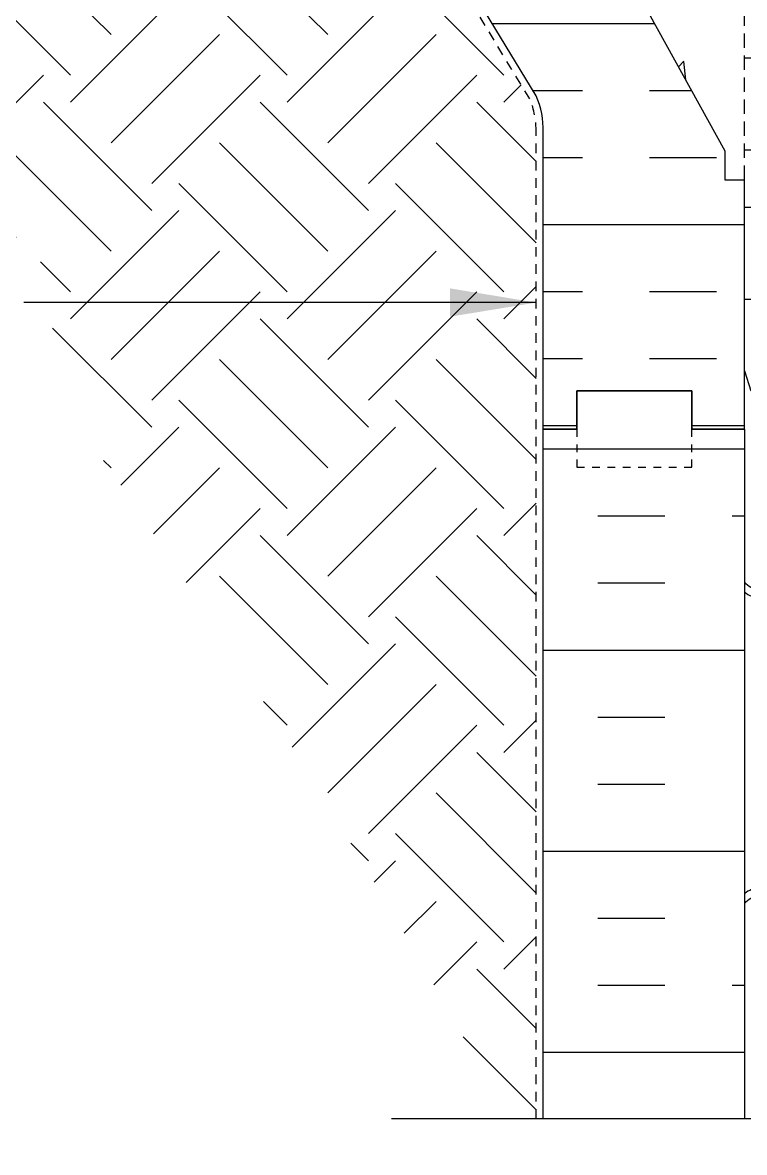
# Model space of a CAD drawing. Header units: inches. Extents: x 253.5 to 310.8, y 123.3 to 207.1.
# Drawn here: x 266.06 to 275.48, y 151.66 to 166.4 of the extents above; entities that cross this region are included whole.
import ezdxf

# ---------------------------------------------------------------- set-up
doc = ezdxf.new("R2010")
doc.units = ezdxf.units.IN
doc.header["$LTSCALE"] = 0.5
doc.header["$MEASUREMENT"] = 0
doc.linetypes.add('DASHED2', pattern=[0.375, 0.25, -0.125])
doc.linetypes.add('HIDDEN2', pattern=[0.1875, 0.125, -0.0625])
for name, color, linetype in [('HATCH', 12, 'Continuous'), ('Hidden2', 12, 'HIDDEN2'), ('line25', 2, 'Continuous'), ('LINE50', 5, 'Continuous'), ('LINE9', 9, 'Continuous'), ('TEXT', 4, 'Continuous'), ('Web_Edge', 9, 'Continuous')]:
    doc.layers.add(name, color=color, linetype=linetype)
doc.styles.add('DIM', font='romans.shx', dxfattribs={"width": 0.7})
doc.dimstyles.new('ext_12', dxfattribs={"dimscale": 12, "dimtxt": 0.075, "dimasz": 0.09375, "dimexe": 0.09375, "dimexo": 0.0625, "dimgap": 0.0625, "dimtad": 1, "dimdec": 1, "dimzin": 2, "dimdsep": 46, "dimlunit": 4, "dimtxsty": 'DIM', "dimcen": 0.09, "dimdle": 0.09375, "dimclrt": 4, "dimadec": 0, "dimazin": 0, "dimtfac": 1, "dimtdec": 1, "dimtmove": 2, "dimatfit": 3, "dimfxl": 1, "dimfrac": 2, "dimtolj": 1, "dimtzin": 0, "dimarcsym": 0})
pattern_1 = [(49.99999999999999, (0, 0), (3.586300913003767, -0.3137606749129755), [0.375, -4.125]), (355, (0, 0), (-0.693756668065, 3.760960668500059), [0.3, -3.3]), (100.45144446, (0.298858405, -0.02614672), (2.89254423363556, 3.447199954843147), [0.3187009599999999, -3.505710559999999]), (46.18420000000001, (0, 1), (5.336206653357862, -0.8275964039653827), [0.5625, -6.1875]), (96.63563549, (0.444683725, 0.931033465), (4.673309728371142, 4.870593003872752), [0.47805171, -5.258568799999999]), (351.1841639899999, (0, 1), (4.673309725273866, 4.870593001349951), [0.45, -4.950000005]), (21, (0.5, 0.75), (2.984535260592308, -2.013094453326694), [0.375, -4.125]), (326.0000000000001, (0.5, 0.75), (1.216576659607909, 3.625750225234265), [0.3, -3.3]), (71.45144474, (0.74871127, 0.58224213), (4.201111883649856, 1.612655764031769), [0.31870095, -3.50571056]), (37.50000000000001, (0, 0), (0.06079927658645334, 1.664469269156557), [0, -3.26, 0, -3.35, 0, -3.3125]), (7.499999999999999, (0, 0), (1.315347687210743, 1.972058559411801), [0, -1.91, 0, -3.185, 0, -1.2625]), (327.5, (-1.115, 0), (2.669112180862045, -0.1127743586718988), [0, -1.25, 0, -3.9, 0, -5.175]), (317.5, (-1.615, 0), (2.915930846711931, 0.5005249116615886), [0, -1.625, 0, -2.59, 0, -3.675])]

msp = doc.modelspace()

# ---------------------------------------------------------------- hatches: boundary and pattern name
at = {"layer": 'HATCH'}
h = msp.add_hatch(dxfattribs=at)
h.set_pattern_fill('AR-CONC', color=256, scale=0.5)
h.set_pattern_definition(pattern_1)
h.paths.add_polyline_path([(285.4849799941558, 206.0964621566884), (279.3599799941558, 206.0964621566884), (278.3599799941558, 207.0964621566884), (278.3599799941558, 205.0964621566884), (277.3599799941557, 206.0964621566884), (275.4849799941559, 206.0964621566884), (275.4849799941559, 203.2895433817883, 0.08841615068702799), (275.6309829910161, 203.1922316893334), (275.7209829910167, 203.1922316893403), (275.7209829910194, 203.1505056294161, -0.2490694201798125), (275.8309829910355, 202.9433824776467), (275.8309829910391, 202.8758824776366, -0.4142135623889385), (275.7684829910391, 202.8133824776332), (275.7209829910412, 202.8133824776332), (275.7209829910458, 202.7433824776332), (275.8259829910305, 202.7433824776332, -0.1555286049737035), (276.001675936076, 202.6093372947054, 0.1809141486822064), (276.4193970909065, 202.2979924436774), (278.0001926668932, 201.9450332309776, 0.054974336427467), (278.3270631254982, 201.9089853146509), (280.4849841080386, 201.9089853146508), (282.6429050905791, 201.9089853146509, 0.05497433642746691), (282.9697755491841, 201.9450332309776), (284.5505711251708, 202.2979924436774, 0.180914148682237), (284.9682922800013, 202.6093372947054, -0.1555286049736424), (285.1439852250468, 202.7433824776332), (285.4439852250462, 202.7433824776332), (285.4439852250462, 202.2433824776332), (285.143985225046, 202.2433824776332), (282.9264219336154, 201.7467526281794, 0.3510609519467549), (282.8287393813699, 201.6247741175792), (282.8287393813703, 201.4124862646505, 0.4142135623724675), (282.9537393813703, 201.2874862646508), (284.5912611251694, 201.2874862646508, 0.100755984220224), (285.0403830824873, 201.4150534515971, -0.1246727099835732), (285.143985224961, 201.4433824776334), (285.248985224946, 201.4433824776334), (285.2489852249506, 201.5133824776333), (285.4849799941558, 201.5133824776333), (285.4849799941558, 203.1602978474891, -0.04493138184143686), (285.3918463299893, 203.1063741408497, 0.3941180565154744), (285.3815734273209, 203.0795775645711, 0.09112337052805554), (285.3371097152999, 203.1582557094341, 0.3376137225898209), (285.2838720189754, 203.1702110779252, 0.04013188814366695), (285.2489852250579, 203.1505056294161), (285.2489852250606, 203.1922316893403), (285.3389852250612, 203.1922316893334, 0.08841040745014869), (285.4849799941558, 203.2895354948258)])
h.paths.add_polyline_path([(285.4849799941558, 199.097229460441, 0.08841040745015541), (285.3389852250612, 199.1945332659334), (285.2489852250606, 199.1945332659265), (285.2489852250579, 199.2362593258506, -0.2490694201798132), (285.1389852250418, 199.4433824776201), (285.1389852250382, 199.5108824776302, -0.4142135623889407), (285.2014852250382, 199.5733824776335), (285.2489852250361, 199.5733824776335), (285.2489852250315, 199.6433824776335), (285.143985225046, 199.6433824776335, 0.2317357954977654), (284.7863207049649, 199.4923581458661, -0.8344002608509583), (284.5748164961565, 199.6179025591005), (284.5865267021216, 199.6392484507745, 2.155403933976006), (284.0478788480162, 199.4448306938945, -1), (283.8342895506167, 198.9337284902056, -0.311222993349797), (283.125315134636, 199.9497226341038), (283.125825025707, 200.1147104568953, 1.661382059454274), (282.5647419413694, 199.7619700706163, -1), (282.3511526439874, 199.25086786692, -0.3009499255516508), (281.6149123333414, 200.1231652693654, 1.661382059458807), (281.0538292490035, 199.7704248830885, 0.05561716192559544), (281.2331274586762, 199.7248543047262, -0.8432432356334166), (281.1988109833056, 199.2925330216769, -0.04754436165065245), (280.4849841080386, 199.2277773876001, -0.04754436165067143), (279.7711572327714, 199.2925330216769, -0.8432432356325961), (279.7368407574011, 199.7248543047262, 0.05561716192562675), (279.9161389670739, 199.7704248830885, 1.661382059458636), (279.3550558827359, 200.1231652693654, -0.3009499255516413), (278.6188155720898, 199.25086786692, -1), (278.405226274708, 199.7619700706163, 1.66138205945388), (277.8441431903703, 200.1147104568953), (277.8446530814413, 199.9497226341039, -0.3112229933498261), (277.1356786654605, 198.9337284902055, -1), (276.9220893680613, 199.4448306938946, 2.155403933974988), (276.3834415139557, 199.6392484507745), (276.3951517199208, 199.6179025591005, -0.8343745963371398), (276.1836524746406, 199.4923524386299, 0.2317403101388505), (275.8259829910313, 199.6433824776335), (275.7209829910458, 199.6433824776335), (275.7209829910412, 199.5733824776335), (275.7684829910391, 199.5733824776335, -0.4142135623889365), (275.8309829910391, 199.5108824776302), (275.8309829910355, 199.4433824776201, -0.2490694201798236), (275.7209829910194, 199.2362593258506), (275.7209829910167, 199.1945332659265), (275.6309829910161, 199.1945332659334, 0.08841615068704707), (275.4849799941558, 199.0972215734784), (275.4849799941558, 197.0972215734783), (275.4849799941558, 196.3378328914854), (275.5699763741911, 196.5984884569276, -0.6000000000329972), (275.6699763741929, 196.5984884569319), (275.7188894176711, 196.4484884569318), (275.8449763741926, 196.448488456932, -0.4142135623733604), (275.8949763741927, 196.3984884569319), (275.8949763741928, 196.3684884569319), (275.9949763741927, 196.3684884569319), (275.9949795321768, 194.5312331616156, 0.1089334970712189), (276.147648133272, 194.6444186497885, -0.834400260526201), (276.3591523420176, 194.518874236482), (276.3474421360524, 194.4975283448078, 2.155403933974108), (276.8860899901581, 194.6919461016878, -1), (277.0996792875579, 195.2030483053767, -0.3112229933496737), (277.8086537035381, 194.1870541614785), (277.8081438124671, 194.0220663386871, 1.661382059454265), (278.3692268968047, 194.3748067249661, -1), (278.5828161941867, 194.8859089286624, -0.3009499255516721), (279.3190565048327, 194.0136115262169, 1.661382059458723), (279.8801395891706, 194.366351912494, 0.05561716192557255), (279.7008413794979, 194.4119224908562, -0.8432432356330472), (279.7351578548684, 194.8442437739055, -0.04993240552132946), (280.4849799941297, 194.9086641598772, -0.04993240552145285), (281.2348021333928, 194.8442437739055, -0.8432432356326076), (281.2691186087634, 194.4119224908563, 0.05561716192566257), (281.0898203990905, 194.3663519124939, 1.661382059458419), (281.6509034834284, 194.0136115262168, -0.3009499255516997), (282.3871437940745, 194.8859089286624, -1), (282.6007330914563, 194.374806724966, 1.661382059453736), (283.1618161757941, 194.0220663386871), (283.161306284723, 194.1870541614785, -0.3112229933498693), (283.870280700704, 195.2030483053769, -1), (284.0838699981035, 194.691946101688, 2.155403933975885), (284.6225178522088, 194.4975283448078), (284.6108076462435, 194.518874236482, -0.8343745963372156), (284.8223068915237, 194.6444243569525, 0.1089398156908215), (284.9749836141209, 194.5312317477369), (284.9749836141189, 196.3684884569319), (285.074983614119, 196.3684884569319), (285.074983614119, 196.3984884569319, -0.4142135623733501), (285.1249836141191, 196.448488456932), (285.2510705706405, 196.4484884569318), (285.2999836141187, 196.5984884569319, -0.6000000000329975), (285.3999836141205, 196.5984884569276), (285.4849799941558, 196.3378328914853)])
h.paths.add_polyline_path([(284.9749836141216, 189.771011449909, 0.2681384484801551), (284.8138329522702, 189.919134966025), (276.1561352638058, 189.919134966025, 0.268155850466712), (275.9949803563757, 189.7709978938563), (275.9949803563757, 188.4095649364839), (276.1149763741785, 188.2095715734783), (276.1149763741785, 188.0972215734781), (276.1149763741785, 187.9848715734782), (275.9949803563757, 187.7848782104726), (275.9949803563757, 186.4234452531003, 0.2681558504667021), (276.1561352638058, 186.2753081809316), (284.8138329522702, 186.2753081809316, 0.2681384484782892), (284.9749836141212, 186.4234316970461), (284.9749836141214, 187.7848715734974), (284.8549836141331, 187.9848715734787), (284.8549836141331, 188.097221573479), (284.8549836141331, 188.2095715734788), (284.9749836141215, 188.4095715734603)])
h.paths.add_polyline_path([(280.408734108037, 193.103868547627, 0.2256517540595747), (280.0337341080347, 193.4788685476335), (276.3699846019499, 193.4788685476336, 0.2256517540553474), (275.994984601952, 193.1038685476353), (275.994984601952, 192.263062642989, 0.2256517540569756), (276.3699846019535, 191.8880626429895), (280.0337341080346, 191.8880626429895, 0.2256517540590319), (280.4087341080365, 192.2630626429948)])
h.paths.add_polyline_path([(280.4087341080365, 191.3224410535267, 0.2256517540590333), (280.0337341080346, 191.6974410535319), (276.3699846019535, 191.6974410535319, 0.2256517540569716), (275.994984601952, 191.3224410535324), (275.994984601952, 190.4816351488861, 0.2256517540553505), (276.3699846019499, 190.1066351488879), (280.0337341080347, 190.1066351488879, 0.2256517540595735), (280.408734108037, 190.4816351488944)])
h.paths.add_polyline_path([(284.9749836141226, 191.3224410535312, 0.2256517540575167), (284.5999836141207, 191.6974410535319), (280.9362341080421, 191.6974410535319, 0.225651754058524), (280.5612341080371, 191.3224410535311), (280.5612341080367, 190.4816351488861, 0.2256517540541588), (280.9362341080312, 190.106635148888), (284.5999836141243, 190.1066351488879, 0.2256517540558899), (284.9749836141226, 190.4816351488874)])
h.paths.add_polyline_path([(284.9749836141226, 192.2630626429903), (284.9749836141226, 193.1038685476341, 0.2256517540558919), (284.5999836141243, 193.4788685476335), (280.9362341080312, 193.4788685476335, 0.2256517540541555), (280.5612341080367, 193.1038685476354), (280.5612341080371, 192.2630626429903, 0.2256517540584895), (280.936234108042, 191.8880626429896), (284.5999836141207, 191.8880626429895, 0.2256517540575147)])
h.paths.add_polyline_path([(280.408734108037, 185.7128079980622, 0.2256517540595724), (280.0337341080347, 186.0878079980687), (276.36998460195, 186.0878079980687, 0.225651754055349), (275.994984601952, 185.7128079980705), (275.994984601952, 184.8720020934241, 0.2256517540569377), (276.3699846019534, 184.4970020934246), (280.0337341080346, 184.4970020934246, 0.2256517540590331), (280.4087341080365, 184.8720020934299)])
h.paths.add_polyline_path([(280.4087341080365, 183.9313805039618, 0.225651754059031), (280.0337341080346, 184.3063805039671), (276.3699846019534, 184.3063805039671, 0.2256517540569377), (275.994984601952, 183.9313805039676), (275.994984601952, 183.0905745993212, 0.2256517540553489), (276.3699846019499, 182.715574599323), (280.0337341080347, 182.715574599323, 0.2256517540595745), (280.408734108037, 183.0905745993295)])
h.paths.add_polyline_path([(284.9749836141226, 183.9313805039663, 0.225651754057517), (284.5999836141207, 184.3063805039671), (280.9362341080421, 184.306380503967, 0.2256517540585249), (280.5612341080371, 183.9313805039663), (280.5612341080367, 183.0905745993212, 0.2256517540541587), (280.9362341080312, 182.7155745993231), (284.5999836141243, 182.715574599323, 0.225651754055892), (284.9749836141226, 183.0905745993225)])
h.paths.add_polyline_path([(284.9749836141226, 185.7128079980692, 0.2256517540558919), (284.5999836141243, 186.0878079980687), (280.9362341080312, 186.0878079980686, 0.2256517540541571), (280.5612341080367, 185.7128079980705), (280.5612341080371, 184.8720020934254, 0.225651754058528), (280.9362341080421, 184.4970020934247), (284.5999836141207, 184.4970020934246, 0.2256517540575168), (284.9749836141226, 184.8720020934254)])
h.paths.add_polyline_path([(297.1326176284937, 181.7135166125633), (297.1326176284938, 182.3472215734783), (285.4849799941558, 182.3472215734783, 0.03937137552618891), (285.4646171834188, 182.3228191826895, 0.5205670500001386), (285.1331511719951, 182.3228191826896, 0.5205670499999678), (284.631910149437, 182.3228191826896, 0.520567049999681), (284.4095852314122, 182.3228191826894, 0.5645598313058248), (284.2160193329094, 182.3247243527933, 0.5131944727165942), (283.8876040705009, 182.3228191826895, 0.5205670500002042), (283.5561380590772, 182.3228191826896, 0.5205670499998825), (283.054897036519, 182.3228191826895, 0.5205670500000509), (282.8325721184942, 182.3228191826895, 0.5645598313051191), (282.6390062199915, 182.3247243527931, 0.513194472716886), (282.310590957583, 182.3228191826894, 0.3097850743895495), (282.0964298903223, 182.4032129570438, 0.3020125739826948), (281.8876040705007, 182.3228191826896, 0.520567049999753), (281.5561380590772, 182.3228191826894, 0.5205670499999293), (281.0548970365191, 182.3228191826894, 0.5205670500003354), (280.8325721184941, 182.3228191826895, 0.5645598313037974), (280.6390062199917, 182.3247243527927, 0.5131944727177211), (280.3105909575828, 182.3228191826895, 0.5205670499999488), (279.9791249461592, 182.3228191826895, 0.5205670499999998), (279.477883923601, 182.3228191826895, 0.5205670499999646), (279.2555590055761, 182.3228191826895, 0.5645598313041357), (279.0619931070736, 182.3247243527929, 0.5131944727174602), (278.7335778446648, 182.3228191826895, 0.5205670499997589), (278.4021118332413, 182.3228191826894, 0.5205670500001215), (277.900870810683, 182.3228191826895, 0.5205670499996957), (277.6785458926582, 182.3228191826894, 0.564559831305065), (277.4849799941555, 182.324724352793, 0.5645598313036583), (277.2914140956531, 182.3228191826894, 0.5205670500004009), (277.0690891776282, 182.3228191826896, 0.5205670499998524), (276.5678481550701, 182.3228191826894, 0.5205670499999598), (276.2363821436464, 182.3228191826894, 0.5131944727175008), (275.9079668812377, 182.324724352793, 0.5131944727172137), (275.579551618829, 182.3228191826894, 0.151268389703592), (275.4849799941558, 182.3961667968452), (275.4849799941558, 181.992221573472), (275.8499325883977, 181.9922215734721), (275.8499325883977, 180.792221573472), (275.4849799941558, 180.792221573472), (275.4849799941558, 179.0972215734783, -0.5645598313030494), (275.6785458926581, 179.0953164033745, -0.5205670500014395), (275.9008708106833, 179.0953164033751, -0.5205670499996624), (276.4021118332413, 179.0953164033748, -0.520567050000487), (276.7335778446651, 179.095316403375, -0.5131944727165949), (277.0619931070736, 179.0972215734782, -0.5645598313052097), (277.2555590055763, 179.095316403375, -0.5205670499996311), (277.4778839236011, 179.0953164033749, -0.5205670500001347), (277.9791249461594, 179.095316403375, -0.5205670500000905), (278.310590957583, 179.095316403375, -0.5131944727171084), (278.6390062199917, 179.0972215734781, -0.5645598313044788), (278.8325721184943, 179.0953164033748, -0.5205670500000468), (279.0548970365192, 179.0953164033748, -0.5205670500001602), (279.5561380590775, 179.0953164033749, -0.5205670499994067), (279.8876040705009, 179.0953164033746, -0.5131944727180638), (280.2160193329099, 179.0972215734786, -0.5645598313030348), (280.4095852314122, 179.0953164033747, -0.5205670500009763), (280.6319101494373, 179.0953164033751, -0.5205670499996251), (281.1331511719953, 179.0953164033748, -0.3437439958218574), (281.3709956924912, 179.1683042991429, -0.4177695351141145), (281.8001285163824, 179.0953164033749, -0.5205670500000039), (282.0224534344072, 179.0953164033749, -0.5645598313046305), (282.2160193329098, 179.0972215734785, -0.564559831304593), (282.4095852314124, 179.0953164033751, -0.5205670499999402), (282.6319101494373, 179.0953164033751, -0.5205670499997589), (283.1331511719953, 179.0953164033749, -0.5205670499994675), (283.4646171834188, 179.0953164033746, -0.03937137552671201), (283.484979994156, 179.1197187941638, -0.5848310296454439), (283.8368088163169, 179.0953164033751, -0.5205670499996718), (284.3380498388749, 179.0953164033748, -0.5205670499998224), (284.5603747568997, 179.0953164033747, -0.5645598313049519), (284.7539406554023, 179.0972215734784, -0.5645598313050489), (284.947506553905, 179.0953164033751, -0.5205670499985461), (285.1698314719295, 179.0953164033747, -0.4065164490104218), (285.4849799941558, 179.0972215734783), (286.1724799941558, 179.0972215734783), (286.1724799941558, 178.5972215734783), (287.6724799941558, 178.5972215734783), (287.6724799941558, 179.0972215734783), (287.6724799941558, 179.5972215734782), (297.1326176284937, 179.5972215734782), (297.1326176284937, 179.7135166125633), (298.1326176284937, 180.7135166125633), (296.1326176284937, 180.7135166125633)])
edge = h.paths.add_edge_path()
edge.add_line((301.3752961846457, 180.7195099412222), (301.0526793232573, 180.7195099412222))
edge.add_line((301.0526793232573, 180.7195099412222), (301.0526793232573, 180.8445099412222))
edge.add_line((301.0526793232573, 180.8445099412222), (301.3964145882148, 180.8445099412222))
edge.add_arc((301.2782272655994, 180.4695099412222), 0.3931834727286999, -69.73217043268312, 72.50691044596198, ccw=False)
edge.add_line((301.4144295556891, 180.1006709798836), (300.9828645474118, 179.9789191474916))
edge.add_arc((301.0408009116124, 179.8472215734782), 0.1438779805869627, 113.7456423116497, 240.3185331573923)
edge.add_line((300.9695557482833, 179.7222215734782), (301.4376329026538, 179.7222215734782))
edge.add_arc((301.466409767044, 179.2603727659317), 0.4627444531880494, 46.71372288542051, 93.56537488609962, ccw=False)
edge.add_line((301.783687736356, 179.5972215734782), (304.692704650962, 179.5972215734782))
edge.add_line((304.692704650962, 179.5972215734782), (304.692704650962, 180.3702834666075))
edge.add_spline(control_points=[(304.692704650962, 180.3702834666075), (303.6507090960254, 180.9306464163787), (301.8602216557488, 181.8935323123965), (299.9367161338351, 181.3399157718736), (299.1326176284937, 181.1084829905818)], knot_values=[0, 0, 0, 0, 3.37912518122412, 5.806436666106759, 5.806436666106759, 5.806436666106759, 5.806436666106759], degree=3, periodic=0)
edge.add_line((299.1326176284937, 181.1084829905818), (298.1326176284937, 180.1084829905818))
edge.add_line((298.1326176284937, 180.1084829905818), (298.1326176284937, 179.5972215734782))
edge.add_line((298.1326176284937, 179.5972215734782), (298.5304351713116, 179.5972215734782))
edge.add_line((298.5304351713116, 179.5972215734782), (300.9418293578986, 179.5972215734782))
edge.add_arc((301.0408009116125, 179.8472215734782), 0.2688779805869715, 111.59792986195589, 248.4020701380172, ccw=False)
edge.add_line((300.9418293578987, 180.0972215734783), (301.3752961846455, 180.2195099412221))
edge.add_arc((301.2782272655994, 180.4695099412222), 0.2681834727286974, 291.2199802110906, 428.7800197888711)
edge = h.paths.add_edge_path()
edge.add_line((304.692704650962, 182.3472215734783), (298.1326176284937, 182.3472215734783))
edge.add_line((298.1326176284937, 182.3472215734783), (298.1326176284937, 182.1084829905818))
edge.add_line((298.1326176284937, 182.1084829905818), (297.1326176284937, 181.1084829905818))
edge.add_line((297.1326176284937, 181.1084829905818), (299.1326176284937, 181.1084829905818))
edge.add_spline(control_points=[(299.1326176284937, 181.1084829905818), (299.9367161338351, 181.3399157718736), (301.8602216557488, 181.8935323123964), (303.6507090960254, 180.9306464163787), (304.692704650962, 180.3702834666075)], knot_values=[0, 0, 0, 0, 2.427311484882638, 5.806436666106759, 5.806436666106759, 5.806436666106759, 5.806436666106759], degree=3, periodic=0)
edge.add_line((304.692704650962, 180.3702834666075), (304.692704650962, 182.3472215734783))
h.paths.add_polyline_path([(284.974983614119, 178.3684884569319), (285.074983614119, 178.3684884569319), (285.074983614119, 178.3984884569319, -0.4142135623733604), (285.1249836141191, 178.448488456932), (285.2510705706406, 178.4484884569318), (285.2938751134782, 178.5797557216342, -0.7257365568514584), (285.3999836141206, 178.5984884569276), (285.4849799941558, 178.3378328914855), (285.4849799941558, 179.0972215734783, 0.406516449010219), (285.1698314719296, 179.0953164033745, 0.5205670499987771), (284.9475065539051, 179.0953164033745, 0.5645598313072293), (284.7539406554021, 179.0972215734789, 0.5645598313031608), (284.5603747568997, 179.0953164033747, 0.5205670499999265), (284.3380498388749, 179.095316403375, 0.5205670499998055), (283.8368088163168, 179.0953164033749, 0.5205670500001288), (283.5053428048931, 179.0953164033749, 0.03937137552629744), (283.4849799941562, 179.1197187941639, 0.03937137552651806), (283.464617183419, 179.0953164033749, 0.5205670500000875), (283.1331511719953, 179.0953164033749, 0.5205670499999051), (282.6319101494372, 179.0953164033748, 0.5205670499992133), (282.4095852314125, 179.0953164033749, 0.564559831305855), (282.2160193329098, 179.0972215734787, 0.5645598313052737), (282.0224534344071, 179.0953164033752, 0.5205670499985207), (281.8001285163825, 179.0953164033747, 0.4177695351146343), (281.370995692491, 179.1683042991429, 0.3437439958215194), (281.1331511719953, 179.095316403375, 0.520567049999754), (280.6319101494372, 179.0953164033748, 0.5205670500007524), (280.4095852314122, 179.0953164033748, 0.5645598313034962), (280.2160193329098, 179.0972215734783, 0.5131944727176259), (279.8876040705009, 179.095316403375, 0.5205670499997699), (279.5561380590774, 179.0953164033749, 0.5205670499998257), (279.0548970365193, 179.0953164033747, 0.5205670500005022), (278.8325721184943, 179.0953164033749, 0.5645598313050005), (278.6390062199916, 179.0972215734784, 0.5131944727165436), (278.3105909575832, 179.0953164033748, 0.5205670500008819), (277.9791249461592, 179.095316403375, 0.5205670499999089), (277.4778839236011, 179.0953164033748, 0.5205670499999774), (277.2555590055763, 179.0953164033751, 0.5645598313057759), (277.0619931070735, 179.0972215734787, 0.5131944727161948), (276.7335778446652, 179.095316403375, 0.5205670500003455), (276.4021118332414, 179.0953164033748, 0.5205670499997298), (275.9008708106834, 179.095316403375, 0.5205670500018481), (275.6785458926581, 179.0953164033746, 0.564559831302742), (275.4849799941558, 179.0972215734783), (275.4849799941558, 178.3378328914852), (275.5638678735536, 178.5797557216391, -0.725736556784932), (275.669976374193, 178.5984884569319), (275.7188894176712, 178.4484884569318), (275.8449763741926, 178.448488456932, -0.4142135623733604), (275.8949763741927, 178.3984884569319), (275.8949763741929, 178.3684884569319), (275.9949763741928, 178.3684884569319), (275.9949795321768, 176.5312331616156, 0.1089334966843528), (276.1476481328291, 176.6444186492792, -0.9404758877793066), (276.3456262466346, 176.4925309621239, 2.135542787667446), (276.8860899901586, 176.6919461016876, -1), (277.0996792875576, 177.2030483053768, -0.3112229933497841), (277.8086537035382, 176.1870541614786), (277.8081438124672, 176.0220663386871, 1.661382059453838), (278.3692268968049, 176.3748067249661, -1), (278.5828161941851, 176.8859089286629, -0.3070940775295163), (279.321497273137, 175.9904760179818, 1.604515841826229), (279.88013958917, 176.3663519124942, 0.05561716192543508), (279.7008413794978, 176.4119224908563, -0.8432432356319945), (279.7351578548682, 176.8442437739055, -0.04993240552132024), (280.4849799941294, 176.9086641598772, -0.04993240552148739), (281.234802133393, 176.8442437739055, -0.8432432356329101), (281.2691186087626, 176.4119224908561, 0.05561716192532989), (281.0898203990907, 176.366351912494, 1.60451584182846), (281.6484627151245, 175.9904760179834, -0.3070940775286326), (282.3871437940746, 176.8859089286624, -1), (282.6007330914568, 176.3748067249663, 1.661382059455039), (283.1618161757941, 176.0220663386871), (283.1613663684883, 176.1676125784173, -0.3161137694335857), (283.8702807007045, 177.2030483053771, -1), (284.0838699981041, 176.6919461016883, 2.13554278766611), (284.6243337416274, 176.4925309621221, -0.9404473606135111), (284.8223068915238, 176.6444243569525, 0.1089398156908195), (284.974983614121, 176.5312317477369)])
h.paths.add_polyline_path([(280.4087341080366, 173.3224410535267, 0.2256517540590348), (280.0337341080347, 173.6974410535319), (276.3699846019536, 173.6974410535319, 0.2256517540569744), (275.9949846019521, 173.3224410535324), (275.9949846019521, 172.4816351488861, 0.2256517540553483), (276.36998460195, 172.1066351488879), (280.0337341080347, 172.1066351488879, 0.2256517540595745), (280.408734108037, 172.4816351488944)])
h.paths.add_polyline_path([(280.408734108037, 175.103868547627, 0.2256517540595763), (280.0337341080347, 175.4788685476335), (276.36998460195, 175.4788685476336, 0.2256517540553497), (275.9949846019521, 175.1038685476353), (275.9949846019521, 174.263062642989, 0.2256517540569732), (276.3699846019536, 173.8880626429895), (280.0337341080347, 173.8880626429895, 0.2256517540590331), (280.4087341080366, 174.2630626429948)])
h.paths.add_polyline_path([(284.9749836141226, 174.2630626429903), (284.9749836141226, 175.1038685476341, 0.2256517540558891), (284.5999836141243, 175.4788685476335), (280.9362341080312, 175.4788685476335, 0.2256517540541578), (280.5612341080367, 175.1038685476354), (280.5612341080372, 174.2630626429903, 0.2256517540584896), (280.9362341080421, 173.8880626429896), (284.5999836141207, 173.8880626429895, 0.2256517540575179)])
h.paths.add_polyline_path([(284.9749836141226, 173.3224410535312, 0.2256517540575136), (284.5999836141207, 173.6974410535319), (280.9362341080421, 173.6974410535319, 0.2256517540585257), (280.5612341080372, 173.3224410535311), (280.5612341080367, 172.4816351488861, 0.2256517540541566), (280.9362341080312, 172.106635148888), (284.5999836141243, 172.1066351488879, 0.225651754055892), (284.9749836141226, 172.4816351488874)])
h.paths.add_polyline_path([(284.9749836141217, 171.7710114499089, 0.2681384484801607), (284.8138329522702, 171.919134966025), (276.1561352638059, 171.919134966025, 0.2681558504667081), (275.9949803563758, 171.7709978938563), (275.9949803563758, 170.4095649364839), (276.1149763741786, 170.2095715734783), (276.1149763741786, 170.0972215734781), (276.1149763741786, 169.9848715734782), (275.9949803563758, 169.7848782104726), (275.9949803563758, 168.4234452531003, 0.2681558504667091), (276.1561352638059, 168.2753081809316), (284.8138329522702, 168.2753081809316, 0.268138448478288), (284.9749836141212, 168.4234316970461), (284.9749836141214, 169.7848715734974), (284.8549836141332, 169.9848715734787), (284.8549836141332, 170.097221573479), (284.8549836141332, 170.2095715734788), (284.9749836141215, 170.4095715734603)])
h.paths.add_polyline_path([(280.408734108037, 167.7128079980622, 0.2256517540595763), (280.0337341080347, 168.0878079980687), (276.36998460195, 168.0878079980687, 0.225651754055345), (275.9949846019521, 167.7128079980705), (275.9949846019521, 166.8720020934241, 0.2256517540569421), (276.3699846019535, 166.4970020934246), (280.0337341080347, 166.4970020934246, 0.2256517540590343), (280.4087341080366, 166.8720020934299)])
h.paths.add_polyline_path([(280.4087341080366, 165.9313805039618, 0.2256517540590348), (280.0337341080347, 166.3063805039671), (276.3699846019535, 166.3063805039671, 0.2256517540569337), (275.9949846019521, 165.9313805039676), (275.9949846019521, 165.0905745993212, 0.2256517540553535), (276.36998460195, 164.715574599323), (280.0337341080347, 164.715574599323, 0.2256517540595758), (280.408734108037, 165.0905745993295)])
h.paths.add_polyline_path([(284.9749836141226, 165.9313805039663, 0.225651754057519), (284.5999836141207, 166.3063805039671), (280.9362341080421, 166.306380503967, 0.2256517540585223), (280.5612341080372, 165.9313805039663), (280.5612341080367, 165.0905745993212, 0.2256517540541616), (280.9362341080312, 164.7155745993231), (284.5999836141243, 164.715574599323, 0.2256517540558908), (284.9749836141226, 165.0905745993225)])
h.paths.add_polyline_path([(284.9749836141226, 167.7128079980692, 0.2256517540558942), (284.5999836141243, 168.0878079980687), (280.9362341080312, 168.0878079980686, 0.2256517540541534), (280.5612341080367, 167.7128079980705), (280.5612341080372, 166.8720020934254, 0.2256517540585307), (280.9362341080421, 166.4970020934247), (284.5999836141207, 166.4970020934246, 0.2256517540575156), (284.9749836141226, 166.8720020934254)])
h.paths.add_polyline_path([(285.4849799941558, 161.856610255471), (285.3999836141206, 161.595954690029, -0.6000000000329745), (285.2999836141188, 161.5959546900246), (285.2510705706406, 161.7459546900247), (285.1249836141191, 161.7459546900246, -0.414213562373376), (285.074983614119, 161.7959546900246), (285.0749836141189, 161.8259546900247), (284.974983614119, 161.8259546900246), (284.9749836141212, 163.6632113992199, 0.1089354813929276), (284.8223118537946, 163.5500244957943, -0.8344002543499812), (284.6108076462436, 163.6755689104746), (284.6225178522088, 163.6969148021487, 2.155403933975207), (284.0838699981033, 163.5024970452687, -1), (283.8702807007121, 162.9913948415766, -0.3112229933520453), (283.1613062847231, 164.0073889854781), (283.1618161757941, 164.1723768082695, 1.661382059465322), (282.6007330914598, 163.8196364219891, -1), (282.3871437940758, 163.3085342182938, -0.3009499255523604), (281.6509034834284, 164.180831620741, 1.661382059457712), (281.0898203990913, 163.8280912344624, 0.05561716192508333), (281.2691186087624, 163.7825206561006, -0.8432432356567658), (281.2348021333856, 163.3501993730497, -0.04993240552100493), (280.4849799941291, 163.2857789870793, -0.04993240552128624), (279.7351578548685, 163.3501993730511, -0.8432432356322664), (279.7008413794971, 163.7825206561002, 0.05561716192598319), (279.8801395891711, 163.8280912344629, 1.661382059454408), (279.3190565048329, 164.180831620741, -0.3009499255521386), (278.5828161941864, 163.308534218294, -1), (278.3692268968038, 163.8196364219899, 1.661382059456987), (277.8081438124672, 164.1723768082695), (277.8086537035382, 164.0073889854781, -0.3112229933499349), (277.0996792875571, 162.9913948415796, -1), (276.8860899901603, 163.50249704527, 2.155403933965312), (276.3474421360525, 163.6969148021487), (276.3591523420177, 163.6755689104746, -0.834374596337173), (276.1476530967375, 163.550018790004, 0.1089377873101999), (275.9949796039921, 163.6632099531884), (275.9949763741928, 161.8259546900246), (275.8949763741929, 161.8259546900247), (275.8949763741927, 161.7959546900246, -0.4142135623733604), (275.8449763741926, 161.7459546900246), (275.7188894176712, 161.7459546900247), (275.669976374193, 161.5959546900246, -0.6000000000329972), (275.5699763741912, 161.595954690029), (275.4849799941558, 161.8566102554713), (275.4849799941558, 161.0972215734785), (275.4849799941558, 159.0972215734782, 0.0884161506870523), (275.6309829910161, 158.9999098810232), (275.7209829910167, 158.9999098810301), (275.7209829910194, 158.958183821106, -0.2490694201798161), (275.8309829910355, 158.7510606693365), (275.8309829910391, 158.6835606693264, -0.4142135623889365), (275.7684829910391, 158.621060669323), (275.7209829910412, 158.621060669323), (275.7209829910458, 158.551060669323), (275.8259829910313, 158.551060669323, 0.2317357948297961), (276.183647510378, 158.702085000246, -0.8344002646476024), (276.3951517199208, 158.5765405878561), (276.3834415139557, 158.5551946961821, 2.155403933986947), (276.9220893680587, 158.749612453063, -1), (277.1356786654615, 159.2607146567507, -0.3112229933495674), (277.8446530814413, 158.2447205128527), (277.8441431903703, 158.0797326900613, 1.661382059458882), (278.4052262747065, 158.4324730763409, -1), (278.6188155720868, 158.9435752800375, -0.3009499255524603), (279.3550558827359, 158.0712778775914, 1.661382059458963), (279.9161389670739, 158.424018263868, 0.05561716192554448), (279.7368407574014, 158.4695888422303, -0.8432432356335823), (279.7711572327716, 158.9019101252797, -0.04754436165054644), (280.4849841080369, 158.9666657593565, -0.04754436165075751), (281.1988109833054, 158.9019101252797, -0.8432432356322894), (281.233127458678, 158.4695888422306, 0.05561716192607746), (281.0538292490037, 158.4240182638682, 1.66138205944166), (281.6149123333405, 158.0712778775835, -0.3009499255538427), (282.3511526439879, 158.9435752800368, -1), (282.5647419413656, 158.4324730763381, 1.661382059443307), (283.125825025707, 158.0797326900613), (283.125315134636, 158.2447205128528, -0.3112229933496753), (283.8342895506162, 159.2607146567508, -1), (284.0478788480208, 158.7496124530647, 2.155403933995914), (284.5865267021216, 158.5551946961821), (284.5748164961565, 158.5765405878561, -0.8343745963371327), (284.7863157414367, 158.7020907083267, 0.2317403101388413), (285.143985225046, 158.551060669323), (285.2489852250315, 158.551060669323), (285.2489852250361, 158.621060669323), (285.2014852250382, 158.621060669323, -0.4142135623889198), (285.1389852250382, 158.6835606693264), (285.1389852250418, 158.7510606693365, -0.2490694201798161), (285.2489852250579, 158.958183821106), (285.2489852250606, 158.9999098810301), (285.3389852250612, 158.9999098810232, 0.08841040745014345), (285.4849799941558, 159.0972136865156), (285.4849799941558, 161.0972215734783)])
h.paths.add_polyline_path([(285.4849799941558, 154.9049076521308, 0.08841040745014103), (285.3389852250612, 155.0022114576232), (285.2489852250606, 155.0022114576163), (285.2489852250579, 155.0439375175405, -0.2490694201798163), (285.1389852250418, 155.2510606693099), (285.1389852250382, 155.31856066932, -0.4142135623888782), (285.2014852250382, 155.3810606693234), (285.2489852250361, 155.3810606693234), (285.2489852250315, 155.4510606693234), (285.1439852250468, 155.4510606693234, -0.1686720397585989), (284.9580041691524, 155.6006436182707, 0.174450118977901), (284.5505711251707, 155.8964507032792), (282.9697755491841, 156.249409915979, 0.0549743364274706), (282.6429050905791, 156.2854578323057), (280.4849841080386, 156.2854578323058), (278.3270631254982, 156.2854578323057, 0.05497433642746685), (278.0001926668932, 156.249409915979), (276.4193970909066, 155.8964507032792, 0.1744501189773478), (276.0119640469258, 155.600643618272, -0.1686720397597362), (275.8259829910305, 155.4510606693234), (275.7209829910458, 155.4510606693234), (275.7209829910412, 155.3810606693234), (275.7684829910391, 155.3810606693234, -0.4142135623889219), (275.8309829910391, 155.31856066932), (275.8309829910355, 155.2510606693099, -0.2490694201798163), (275.7209829910194, 155.0439375175405), (275.7209829910167, 155.0022114576163), (275.6309829910161, 155.0022114576232, 0.08841615068705115), (275.4849799941558, 154.9048997651682), (275.4849799941558, 152.0972215734782), (279.6881049941559, 152.0972215734783), (280.688104994156, 151.0972215734783), (280.688104994156, 153.0972215734783), (281.688104994156, 152.0972215734783), (285.4849799941558, 152.0972215734783)])
h = msp.add_hatch(dxfattribs=at)
h.set_pattern_fill('INSUL', color=256, scale=7, style=0)
h.set_pattern_definition([(0, (-2727.005785660429, -261.4850588950686), (0, 2.625), []), (0, (-2727.005785660429, -260.6100588950686), (0, 2.625), [0.875, -0.875]), (0, (-2727.005785660429, -259.7350588950686), (0, 2.625), [0.875, -0.875])])
h.paths.add_polyline_path([(270.0599799941556, 174.0972215734784, -0.0795791067839556), (269.0599799941556, 177.3472215734784), (269.0599799941556, 179.0972215734784), (268.3599799941558, 179.0972215734784), (268.3599799941558, 174.0972215734784, 0.1316524975873954), (269.0298529752336, 171.5972215734784), (272.7678583969901, 165.4472215734785, -0.1043800181721882), (272.8599799941563, 164.9722215734785), (272.8599799941559, 161.0972215734785), (273.2974799941558, 161.0972215734785), (273.2974799941558, 161.5972215734785), (274.7974799941558, 161.5972215734785), (274.7974799941558, 161.0972215734785), (275.4849799941558, 161.0972215734785), (275.4849799941558, 164.3472215734785), (275.2349799941558, 164.3472215734785), (275.2349799941559, 164.7222215734784)])
h = msp.add_hatch(dxfattribs=at)
h.set_pattern_fill('AR-CONC', color=256, scale=0.5)
h.set_pattern_definition(pattern_1)
h.paths.add_polyline_path([(275.4849799941558, 179.0972215734783), (274.7974799941558, 179.0972215734783), (274.7974799941558, 178.5972215734783), (273.2974799941558, 178.5972215734783), (273.2974799941558, 179.0972215734783), (272.8599799941558, 179.0972215734783), (270.8599799941558, 179.0972215734784), (270.8599799941558, 177.5972215734784, -1), (270.3599799941558, 177.5972215734784), (270.3599799941558, 179.0972215734784), (269.0599799941556, 179.0972215734784), (269.0599799941556, 179.0964621566883), (269.0599799941556, 177.3472215734788, 0.07957910678399599), (270.0599799941563, 174.0972215734772), (275.2349799941558, 164.7222215734785), (275.2349799941558, 164.3472215734785), (275.4849799941558, 164.3472215734785)])
h = msp.add_hatch(dxfattribs=at)
h.set_pattern_fill('EARTH', color=256, scale=8, angle=45, style=0)
h.set_pattern_definition([(45, (219.6630318245078, 73.7903278233283), (2.220446049250313e-16, 2.82842712474619), [2, -2]), (45, (219.1327017386178, 74.32065790921821), (2.220446049250313e-16, 2.82842712474619), [2, -2]), (45, (218.6023716527279, 74.85098799510811), (2.220446049250313e-16, 2.82842712474619), [2, -2]), (135, (218.6023716527279, 75.20454138570139), (-2.82842712474619, 4.440892098500626e-16), [2, -2]), (135, (219.1327017386178, 75.7348714715913), (-2.82842712474619, 4.440892098500626e-16), [2, -2]), (135, (219.6630318245078, 76.26520155748122), (-2.82842712474619, 4.440892098500626e-16), [2, -2])])
edge = h.paths.add_edge_path()
edge.add_line((264.9476430996315, 166.343721405048), (263.1136354655702, 166.3232276029433))
edge.add_arc((256.543846210508, 159.6974391147536), 9.330766525112349, 24.708517067673483, 45.24314967599611, ccw=False)
edge.add_line((265.0203442147637, 163.5977193008439), (266.2386841819507, 163.5977193008439))
edge.add_line((266.2386841819506, 163.5977193008439), (266.581114887774, 161.714000327708))
edge.add_line((266.581114887774, 161.714000327708), (266.3989285433241, 161.7140003277081))
edge.add_arc((190.8055182637888, 107.837893413248), 92.82778987969331, 28.47593715055848, 35.477815595996674, ccw=False)
edge.add_line((272.4027635895566, 152.0972215734783), (272.7662299941558, 152.0972215734783))
edge.add_line((272.7662299941558, 152.0972215734783), (272.7662299941563, 164.9730085090134))
edge.add_arc((271.6886444690613, 164.9914855628322), 1.077743923857627, 359.0176617601091, 382.5352897290254)
edge.add_line((272.6840958051351, 165.4045335054744), (271.1541482724261, 167.9216987485731))
edge.add_line((271.1541482724261, 167.9216987485731), (271.0571006409984, 167.9216987485731))
edge.add_line((271.0571006409984, 167.9216987485731), (268.8581496552212, 171.5395502593863))
edge.add_arc((273.2856021236503, 174.0972215734784), 5.113122129494704, 191.3160711904733, 210.0143667257621, ccw=False)
edge.add_line((268.2718808369359, 173.0939186430153), (257.0192624275888, 172.897394316339))
edge.add_arc((190.8055182637898, 107.8378934132479), 92.82778987969255, 40.3811033077784, 44.49622969147123, ccw=False)
edge.add_line((261.5172749222581, 167.9781132683657), (264.9681348487733, 167.9781132683657))
edge.add_line((264.9681348487733, 167.9781132683657), (264.9476430996315, 166.343721405048))

# ---------------------------------------------------------------- linework, layer by layer
for p, q in [((272.8599799941556, 160.8377075107666), (275.4849799941556, 160.8377075107666)), ((273.5733982826712, 159.9627075107666), (274.4483982826712, 159.9627075107666)), ((275.3233982826712, 159.9627075107666), (275.4849799941556, 159.9627075107666)), ((273.5733982826712, 159.0877075107666), (274.4483982826712, 159.0877075107666)), ((272.8599799941556, 158.2127075107666), (275.4849799941556, 158.2127075107666)), ((273.5733982826712, 157.3377075107666), (274.4483982826712, 157.3377075107666)), ((273.5733982826712, 156.4627075107666), (274.4483982826712, 156.4627075107666)), ((272.8599799941556, 155.5877075107666), (275.4849799941556, 155.5877075107666)), ((273.5733982826712, 154.7127075107666), (274.4483982826712, 154.7127075107666)), ((273.5733982826712, 153.8377075107666), (274.4483982826712, 153.8377075107666)), ((275.3233982826712, 153.8377075107666), (275.4849799941556, 153.8377075107666)), ((272.8599799941556, 152.9627075107666), (275.4849799941556, 152.9627075107666))]:
    msp.add_line(p, q, dxfattribs=at)
at = {"layer": 'Hidden2', "ltscale": 3}
msp.add_line((275.4849799941558, 164.3472215734785), (275.4849799941558, 179.0972215734782), dxfattribs=at)
at = {"layer": 'line25'}
for p, q in [((275.2349799941558, 164.7222215734785), (270.0599799941556, 174.0972215734784)), ((275.4849799941559, 165.942221573472), (275.8499325883978, 165.9422215734721)), ((275.2349799941558, 164.3472215734785), (275.2349799941558, 164.7222215734785)), ((275.4849799941559, 164.742221573472), (275.8499325883978, 164.742221573472)), ((275.4849799941558, 164.3472215734785), (275.2349799941558, 164.3472215734785)), ((275.4849799941558, 161.0972215734785), (275.4849799941558, 164.3472215734785)), ((275.4849799941559, 163.992221573472), (275.8499325883978, 163.9922215734721)), ((275.4849799941559, 162.792221573472), (275.8499325883978, 162.792221573472)), ((275.4849799941558, 161.0972215734783), (275.4849799941558, 152.0972215734783))]:
    msp.add_line(p, q, dxfattribs=at)
at = {"layer": 'LINE50'}
msp.add_line((272.8599799941558, 152.0972215734783), (272.8599799941558, 161.0972215734783), dxfattribs=at)
msp.add_lwpolyline([(272.8599799941558, 161.0972215734785), (272.8599799941563, 164.9722215734785, 0.1043800181721882), (272.7678583969901, 165.4472215734785), (269.0298529752336, 171.5972215734784, -0.1316524975873954), (268.3599799941558, 174.0972215734784), (268.3599799941558, 179.0972215734784), (269.0599799941556, 179.0972215734784)], format="xyb", dxfattribs=at)
for points in [[(272.8599799941558, 161.0972215734783), (273.2974799941558, 161.0972215734783), (273.2974799941558, 161.5972215734783), (274.7974799941558, 161.5972215734783), (274.7974799941558, 161.0972215734783), (275.4849799941558, 161.0972215734783)], [(275.4849799941558, 161.0972215734785), (274.7974799941558, 161.0972215734785), (274.7974799941558, 161.5972215734785), (273.2974799941558, 161.5972215734785), (273.2974799941558, 161.0972215734785), (272.8599799941558, 161.0972215734785)]]:
    msp.add_lwpolyline(points, dxfattribs=at)
at = {"layer": 'LINE9'}
for p, q in [((275.4849799941559, 165.3972215734719), (275.4849836141194, 165.3972215734719)), ((275.4849799941559, 165.2872215734719), (275.4849836141194, 165.2872215734719)), ((275.4849799941559, 163.4472215734719), (275.4849836141194, 163.4472215734719)), ((275.4849799941559, 163.3372215734719), (275.4849836141194, 163.3372215734719)), ((270.8765550704751, 152.0972215734782), (279.6881049941559, 152.0972215734783))]:
    msp.add_line(p, q, dxfattribs=at)
at = {"layer": 'LINE9', "linetype": 'DASHED2'}
msp.add_lwpolyline([(272.7662299941558, 152.0972215734783), (272.7662299941563, 164.9730085090134, 0.1029767068217899), (272.6840958051351, 165.4045335054744), (270.6458931488042, 168.7579118241566)], format="xyb", dxfattribs=at)
at = {"layer": 'LINE9', "linetype": 'DASHED2', "ltscale": 0.15}
msp.add_lwpolyline([(273.2974799941558, 161.0972215734785), (273.2974799941558, 161.0972215734785), (273.2974799941558, 160.5972215734785), (274.7974799941558, 160.5972215734785), (274.7974799941558, 161.0972215734785), (274.7974799941558, 161.0972215734785)], dxfattribs=at)
at = {"layer": 'Web_Edge'}
msp.add_line((275.4849799941559, 161.8566102554711), (275.5699763741926, 161.5959546900246), dxfattribs=at)
for centre, radius, start, end in [((275.8309829910455, 159.458167450506), 0.5, 226.2108888296191, 250.5287793646984), ((275.8309829910455, 159.458167450506), 0.6, 234.7832160478548, 245.0747707145251), ((275.8309829910455, 154.5439538881404), 0.6, 114.9252292854749, 125.2167839521452), ((275.8309829910455, 154.5439538881404), 0.5, 109.4712206353017, 133.7891111703809)]:
    msp.add_arc(centre, radius, start, end, dxfattribs=at)

# ---------------------------------------------------------------- leaders
at = {"layer": 'TEXT'}
msp.add_leader([(272.7662299941562, 162.7472997197092), (270.5016389954935, 162.7489217511045), (266.0771483552259, 162.7489217511045)], dimstyle='ext_12', dxfattribs=at)

doc.saveas('drawing.dxf')
